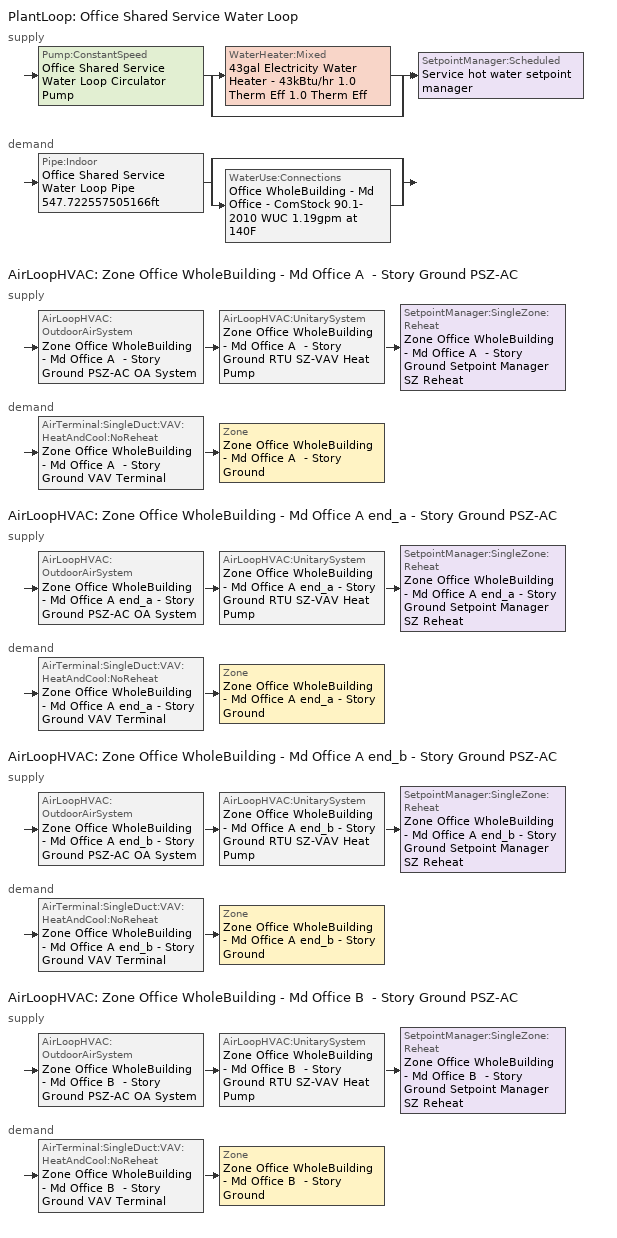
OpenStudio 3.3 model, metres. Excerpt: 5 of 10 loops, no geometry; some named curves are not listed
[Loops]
PlantLoop 'Office Shared Service Water Loop'
 supply: Pump:ConstantSpeed 'Office Shared Service Water Loop Circulator Pump' > split
  | WaterHeater:Mixed '43gal Electricity Water Heater - 43kBtu/hr 1.0 Therm Eff 1.0 Therm Eff'
  | bypass
  join > SetpointManager:Scheduled 'Service hot water setpoint manager'
 demand: Pipe:Indoor 'Office Shared Service Water Loop Pipe 547.722557505166ft' > split
  | bypass
  | WaterUse:Connections 'Office WholeBuilding - Md Office - ComStock 90.1-2010 WUC 1.19gpm at 140F'
AirLoopHVAC 'Zone Office WholeBuilding - Md Office A  - Story Ground PSZ-AC'
 supply: AirLoopHVAC:OutdoorAirSystem 'Zone Office WholeBuilding - Md Office A  - Story Ground PSZ-AC OA System' > AirLoopHVAC:UnitarySystem 'Zone Office WholeBuilding - Md Office A  - Story Ground RTU SZ-VAV Heat Pump' > SetpointManager:SingleZone:Reheat 'Zone Office WholeBuilding - Md Office A  - Story Ground Setpoint Manager SZ Reheat'
 demand: AirTerminal:SingleDuct:VAV:HeatAndCool:NoReheat 'Zone Office WholeBuilding - Md Office A  - Story Ground VAV Terminal' > Zone 'Zone Office WholeBuilding - Md Office A  - Story Ground'
AirLoopHVAC 'Zone Office WholeBuilding - Md Office A end_a - Story Ground PSZ-AC'
 supply: AirLoopHVAC:OutdoorAirSystem 'Zone Office WholeBuilding - Md Office A end_a - Story Ground PSZ-AC OA System' > AirLoopHVAC:UnitarySystem 'Zone Office WholeBuilding - Md Office A end_a - Story Ground RTU SZ-VAV Heat Pump' > SetpointManager:SingleZone:Reheat 'Zone Office WholeBuilding - Md Office A end_a - Story Ground Setpoint Manager SZ Reheat'
 demand: AirTerminal:SingleDuct:VAV:HeatAndCool:NoReheat 'Zone Office WholeBuilding - Md Office A end_a - Story Ground VAV Terminal' > Zone 'Zone Office WholeBuilding - Md Office A end_a - Story Ground'
AirLoopHVAC 'Zone Office WholeBuilding - Md Office A end_b - Story Ground PSZ-AC'
 supply: AirLoopHVAC:OutdoorAirSystem 'Zone Office WholeBuilding - Md Office A end_b - Story Ground PSZ-AC OA System' > AirLoopHVAC:UnitarySystem 'Zone Office WholeBuilding - Md Office A end_b - Story Ground RTU SZ-VAV Heat Pump' > SetpointManager:SingleZone:Reheat 'Zone Office WholeBuilding - Md Office A end_b - Story Ground Setpoint Manager SZ Reheat'
 demand: AirTerminal:SingleDuct:VAV:HeatAndCool:NoReheat 'Zone Office WholeBuilding - Md Office A end_b - Story Ground VAV Terminal' > Zone 'Zone Office WholeBuilding - Md Office A end_b - Story Ground'
AirLoopHVAC 'Zone Office WholeBuilding - Md Office B  - Story Ground PSZ-AC'
 supply: AirLoopHVAC:OutdoorAirSystem 'Zone Office WholeBuilding - Md Office B  - Story Ground PSZ-AC OA System' > AirLoopHVAC:UnitarySystem 'Zone Office WholeBuilding - Md Office B  - Story Ground RTU SZ-VAV Heat Pump' > SetpointManager:SingleZone:Reheat 'Zone Office WholeBuilding - Md Office B  - Story Ground Setpoint Manager SZ Reheat'
 demand: AirTerminal:SingleDuct:VAV:HeatAndCool:NoReheat 'Zone Office WholeBuilding - Md Office B  - Story Ground VAV Terminal' > Zone 'Zone Office WholeBuilding - Md Office B  - Story Ground'
[Construction]
Copper pipe 0.75in type L with 0.5in fiberglass batt: Fiberglass batt 0.5in, Copper pipe 0.75in type L
[Material] Roughness=Smooth; Thermal Absorptance=0.9; Solar Absorptance=0.7; Visible Absorptance=0.7
Name | Thickness {m} | Conductivity {W/m-K} | Density {kg/m3} | Specific Heat {J/kg-K}
Copper pipe 0.75in type L | 0.001143 | 386 | 8906.27 | 385.1856
Fiberglass batt 0.5in | 0.0127 | 0.0663448 | 11.2129 | 837.36
[Sizing:Zone] Zone Cooling Design Supply Air Temperature Input Method=SupplyAirTemperature; Zone Cooling Design Supply Air Temperature {C}=12.7778; Zone Cooling Design Supply Air Temperature Difference {deltaC}=11.11; Zone Heating Design Supply Air Temperature Input Method=SupplyAirTemperature; Zone Heating Design Supply Air Temperature {C}=40.5556; Zone Heating Design Supply Air Temperature Difference {deltaC}=11.11; Zone Cooling Design Supply Air Humidity Ratio {kg-H2O/kg-air}=0.0085; Zone Heating Design Supply Air Humidity Ratio {kg-H2O/kg-air}=0.008; Cooling Design Air Flow Method=DesignDay; Heating Design Air Flow Method=DesignDay; Account for Dedicated Outdoor Air System=No; Dedicated Outdoor Air System Control Strategy=NeutralSupplyAir; Dedicated Outdoor Air Low Setpoint Temperature for Design {C}=autosize; Dedicated Outdoor Air High Setpoint Temperature for Design {C}=autosize
Zone Office WholeBuilding - Md Office A end_a - Story Ground; Zone Office WholeBuilding - Md Office A  - Story Ground; Zone Office WholeBuilding - Md Office B  - Story Ground; Zone Office WholeBuilding - Md Office A end_b - Story Ground
[Zone equipment]
Zone Office WholeBuilding - Md Office A end_a - Story Ground: Zone Office WholeBuilding - Md Office A end_a - Story Ground VAV Terminal
Zone Office WholeBuilding - Md Office A  - Story Ground: Zone Office WholeBuilding - Md Office A  - Story Ground VAV Terminal
Zone Office WholeBuilding - Md Office B  - Story Ground: Zone Office WholeBuilding - Md Office B  - Story Ground VAV Terminal
Zone Office WholeBuilding - Md Office A end_b - Story Ground: Zone Office WholeBuilding - Md Office A end_b - Story Ground VAV Terminal
[WaterUse:Connections]
Office WholeBuilding - Md Office - ComStock 90.1-2010 WUC 1.19gpm at 140F: Water Use Equipment Name 1=Office WholeBuilding - Md Office - ComStock 90.1-2010 Service Water Use 1.19gpm at 140F
[WaterUse:Equipment:Definition]
Office WholeBuilding - Md Office - ComStock 90.1-2010 Service Water Use Def 1.19gpm: Peak Flow Rate {m3/s}=7.49981e-05; Target Temperature Schedule=Mixed Water At Faucet Temp - 140F; Sensible Fraction Schedule=Fraction Sensible - 0.2; Latent Fraction Schedule=Fraction Latent - 0.05
[WaterUse:Equipment]
Office WholeBuilding - Md Office - ComStock 90.1-2010 Service Water Use 1.19gpm at 140F: Water Use Equipment Definition=Office WholeBuilding - Md Office - ComStock 90.1-2010 Service Water Use Def 1.19gpm; Flow Rate Fraction Schedule=OfficeMedium BLDG_SWH_SCH
[PlantLoop]
Office Shared Service Water Loop: Glycol Concentration=0; Maximum Loop Temperature {C}=60; Minimum Loop Temperature {C}=10; Plant Loop Volume {m3}=Autocalculate; Load Distribution Scheme=Optimal
[Sizing:Plant]
Office Shared Service Water Loop: Loop Type=Heating; Design Loop Exit Temperature {C}=60; Loop Design Temperature Difference {deltaC}=5; Sizing Option=NonCoincident; Zone Timesteps in Averaging Window=1; Coincident Sizing Factor Mode=None
[SetpointManager:Scheduled]
Service hot water setpoint manager: Control Variable=Temperature; Schedule=Service Water Loop Temp - 140F; Setpoint Node or NodeList=Office Shared Service Water Loop Supply Outlet Node
[Pump:ConstantSpeed]
Office Shared Service Water Loop Circulator Pump: Rated Flow Rate {m3/s}=autosize; Rated Pump Head {Pa}=29890.7; Rated Power Consumption {W}=autosize; Motor Efficiency=0.825; Fraction of Motor Inefficiencies to Fluid Stream=0; Pump Control Type=Intermittent; Design Power Sizing Method=PowerPerFlowPerPressure; Design Electric Power per Unit Flow Rate {W/(m3/s)}=348701.1; Design Shaft Power per Unit Flow Rate per Unit Head {W-s/m3-Pa}=1.28205
[WaterHeater:Mixed]
43gal Electricity Water Heater - 43kBtu/hr 1.0 Therm Eff 1.0 Therm Eff: Tank Volume {m3}=0.161591; Setpoint Temperature Schedule=Service Water Loop Temp - 140F; Deadband Temperature Difference {deltaC}=2; Maximum Temperature Limit {C}=60; Heater Control Type=Cycle; Heater Maximum Capacity {W}=12510.6; Heater Fuel Type=Electricity; Heater Thermal Efficiency=1; Off Cycle Parasitic Fuel Consumption Rate {W}=0; Off Cycle Parasitic Fuel Type=Electricity; Off Cycle Parasitic Heat Fraction to Tank=0; On Cycle Parasitic Fuel Consumption Rate {W}=0; On Cycle Parasitic Fuel Type=Electricity; On Cycle Parasitic Heat Fraction to Tank=0; Ambient Temperature Indicator=Schedule; Ambient Temperature Schedule=Water Heater Ambient Temp Schedule - 70.0f; Off Cycle Loss Coefficient to Ambient Temperature {W/K}=1.87405; On Cycle Loss Coefficient to Ambient Temperature {W/K}=1.87405; Use Side Effectiveness=1; Source Side Effectiveness=1; Use Side Design Flow Rate {m3/s}=autosize; Source Side Design Flow Rate {m3/s}=autosize; Indirect Water Heating Recovery Time {hr}=1.5; Source Side Flow Control Mode=IndirectHeatPrimarySetpoint
[WaterHeater:Sizing]
43gal Electricity Water Heater - 43kBtu/hr 1.0 Therm Eff 1.0 Therm Eff: Design Mode=PeakDraw; Time Storage Can Meet Peak Draw {hr}=0.538503; Time for Tank Recovery {hr}=0; Nominal Tank Volume for Autosizing Plant Connections {m3}=1
[Pipe:Indoor]
Office Shared Service Water Loop Pipe 547.722557505166ft: Construction=Copper pipe 0.75in type L with 0.5in fiberglass batt; Environment Type=Schedule; Ambient Temperature Schedule=Office Shared Service Water Loop Piping Air Temp - 70F; Ambient Air Velocity Schedule=Office Shared Service Water Loop Piping Air Velocity - 0.67mph; Pipe Inside Diameter {m}=0.019939; Pipe Length {m}=166.946
[AirLoopHVAC] Design Supply Air Flow Rate {m3/s}=AutoSize; Design Return Air Flow Fraction of Supply Air Flow=1
Name | Availability Schedule
Zone Office WholeBuilding - Md Office A  - Story Ground PSZ-AC | Zone Office WholeBuilding - Md Office A  - Story Ground PSZ-AC Occ Sch
Zone Office WholeBuilding - Md Office A end_a - Story Ground PSZ-AC | Zone Office WholeBuilding - Md Office A end_a - Story Ground PSZ-AC Occ Sch
Zone Office WholeBuilding - Md Office A end_b - Story Ground PSZ-AC | Zone Office WholeBuilding - Md Office A end_b - Story Ground PSZ-AC Occ Sch
Zone Office WholeBuilding - Md Office B  - Story Ground PSZ-AC | Zone Office WholeBuilding - Md Office B  - Story Ground PSZ-AC Occ Sch
[Sizing:System] Type of Load to Size On=Sensible; Design Outdoor Air Flow Rate {m3/s}=Autosize; Central Heating Maximum System Air Flow Ratio=1; Preheat Design Temperature {C}=7.22222; Preheat Design Humidity Ratio {kg-H2O/kg-Air}=0.008; Precool Design Temperature {C}=12.7778; Precool Design Humidity Ratio {kg-H2O/kg-Air}=0.008; Central Cooling Design Supply Air Temperature {C}=12.7778; Central Heating Design Supply Air Temperature {C}=40.5556; Sizing Option=Coincident; 100% Outdoor Air in Cooling=No; 100% Outdoor Air in Heating=No; Central Cooling Design Supply Air Humidity Ratio {kg-H2O/kg-Air}=0.0085; Central Heating Design Supply Air Humidity Ratio {kg-H2O/kg-Air}=0.008; Cooling Design Air Flow Method=DesignDay; Cooling Design Air Flow Rate {m3/s}=0; Heating Design Air Flow Method=DesignDay; Heating Design Air Flow Rate {m3/s}=0; System Outdoor Air Method=ZoneSum; Zone Maximum Outdoor Air Fraction=1; Cooling Supply Air Flow Rate Per Floor Area {m3/s-m2}=0.00996765; Cooling Fraction of Autosized Cooling Supply Air Flow Rate=1; Cooling Supply Air Flow Rate Per Unit Cooling Capacity {m3/s-W}=3.94755e-05; Heating Supply Air Flow Rate Per Floor Area {m3/s-m2}=0.00996765; Heating Fraction of Autosized Heating Supply Air Flow Rate=1; Heating Fraction of Autosized Cooling Supply Air Flow Rate=1; Heating Supply Air Flow Rate Per Unit Heating Capacity {m3/s-W}=3.15882e-05; Cooling Design Capacity Method=CoolingDesignCapacity; Cooling Design Capacity {W}=autosize; Cooling Design Capacity Per Floor Area {W/m2}=234.7; Fraction of Autosized Cooling Design Capacity=1; Heating Design Capacity Method=HeatingDesignCapacity; Heating Design Capacity {W}=autosize; Heating Design Capacity Per Floor Area {W/m2}=157; Fraction of Autosized Heating Design Capacity=1; Central Cooling Capacity Control Method=VAV
Zone Office WholeBuilding - Md Office A  - Story Ground PSZ-AC; Zone Office WholeBuilding - Md Office A end_a - Story Ground PSZ-AC; Zone Office WholeBuilding - Md Office A end_b - Story Ground PSZ-AC; Zone Office WholeBuilding - Md Office B  - Story Ground PSZ-AC
[SetpointManager:SingleZone:Reheat] Minimum Supply Air Temperature {C}=12.7778; Maximum Supply Air Temperature {C}=40.5556
Name | Control Zone | Setpoint Node or NodeList
Zone Office WholeBuilding - Md Office A  - Story Ground Setpoint Manager SZ Reheat | Zone Office WholeBuilding - Md Office A  - Story Ground | Zone Office WholeBuilding - Md Office A  - Story Ground PSZ-AC Supply Outlet Node
Zone Office WholeBuilding - Md Office A end_a - Story Ground Setpoint Manager SZ Reheat | Zone Office WholeBuilding - Md Office A end_a - Story Ground | Zone Office WholeBuilding - Md Office A end_a - Story Ground PSZ-AC Supply Outlet Node
Zone Office WholeBuilding - Md Office A end_b - Story Ground Setpoint Manager SZ Reheat | Zone Office WholeBuilding - Md Office A end_b - Story Ground | Zone Office WholeBuilding - Md Office A end_b - Story Ground PSZ-AC Supply Outlet Node
Zone Office WholeBuilding - Md Office B  - Story Ground Setpoint Manager SZ Reheat | Zone Office WholeBuilding - Md Office B  - Story Ground | Zone Office WholeBuilding - Md Office B  - Story Ground PSZ-AC Supply Outlet Node
[Controller:OutdoorAir] Minimum Outdoor Air Flow Rate {m3/s}=autosize; Maximum Outdoor Air Flow Rate {m3/s}=Autosize; Economizer Control Type=DifferentialEnthalpy; Economizer Control Action Type=ModulateFlow; Economizer Maximum Limit Dry-Bulb Temperature {C}=23.8889; Lockout Type=LockoutWithHeating; Minimum Limit Type=FixedMinimum; High Humidity Control=No; Heat Recovery Bypass Control Type=BypassWhenWithinEconomizerLimits
Name | Minimum Outdoor Air Schedule | Controller Mechanical Ventilation | Economizer Maximum Limit Enthalpy {J/kg}
Zone Office WholeBuilding - Md Office A  - Story Ground PSZ-AC OA System Controller | Zone Office WholeBuilding - Md Office A  - Story Ground PSZ-AC Occ Sch | Controller Mechanical Ventilation 1
Zone Office WholeBuilding - Md Office A end_a - Story Ground PSZ-AC OA System Controller | Always On Discrete | Controller Mechanical Ventilation 2 | 64000
Zone Office WholeBuilding - Md Office A end_b - Story Ground PSZ-AC OA System Controller | Always On Discrete | Controller Mechanical Ventilation 3 | 64000
Zone Office WholeBuilding - Md Office B  - Story Ground PSZ-AC OA System Controller | Zone Office WholeBuilding - Md Office B  - Story Ground PSZ-AC Occ Sch | Controller Mechanical Ventilation 4
[Controller:MechanicalVentilation] Availability Schedule=Always On Discrete; System Outdoor Air Method=ZoneSum
Controller Mechanical Ventilation 1; Controller Mechanical Ventilation 2; Controller Mechanical Ventilation 3; Controller Mechanical Ventilation 4
[AirLoopHVAC:OutdoorAirSystem]
Name | Controller
Zone Office WholeBuilding - Md Office A  - Story Ground PSZ-AC OA System | Zone Office WholeBuilding - Md Office A  - Story Ground PSZ-AC OA System Controller
Zone Office WholeBuilding - Md Office A end_a - Story Ground PSZ-AC OA System | Zone Office WholeBuilding - Md Office A end_a - Story Ground PSZ-AC OA System Controller
Zone Office WholeBuilding - Md Office A end_b - Story Ground PSZ-AC OA System | Zone Office WholeBuilding - Md Office A end_b - Story Ground PSZ-AC OA System Controller
Zone Office WholeBuilding - Md Office B  - Story Ground PSZ-AC OA System | Zone Office WholeBuilding - Md Office B  - Story Ground PSZ-AC OA System Controller
[AvailabilityManager:NightCycle] Applicability Schedule=Always On Discrete; Control Type=CycleOnAny; Thermostat Tolerance {deltaC}=1; Cycling Run Time {s}=1800
Availability Manager Night Cycle 1; Availability Manager Night Cycle 2; Availability Manager Night Cycle 3; Availability Manager Night Cycle 4; Availability Manager Night Cycle 5; Availability Manager Night Cycle 6; Availability Manager Night Cycle 7; Availability Manager Night Cycle 8; Availability Manager Night Cycle 9
[EnergyManagementSystem:Sensor] Output Variable or Output Meter Index Key=Environment; Output Variable or Output Meter=Site Outdoor Air Drybulb Temperature
OAT; OAT_1
[EnergyManagementSystem:Actuator] Actuated Component Type=Schedule:Year; Actuated Component Control Type=Schedule Value
Name | Actuated Component
ZoneOfficeWholeBuildingMdOfficeBStoryGroundPSZACHtgSch0; ZoneOfficeWholeBuildingMdOfficeBStoryGroundPSZACHtgSch0_1 | Office HtgSetp_Enduse
ZoneOfficeWholeBuildingMdOfficeBStoryGroundPSZACClgSch0; ZoneOfficeWholeBuildingMdOfficeBStoryGroundPSZACClgSch0_1 | Office ClgSetp_Enduse
[EnergyManagementSystem:Program]
ZoneOfficeWholeBuildingMdOfficeBStoryGroundPSZACOptimumStartProg0: IF DaylightSavings==0 && DayOfWeek>1 && Hour==5 && OAT<23.9 && OAT>1.7; SET ZoneOfficeWholeBuildingMdOfficeBStoryGroundPSZACClgSch0 = 29.4; SET ZoneOfficeWholeBuildingMdOfficeBStoryGroundPSZACHtgSch0 = 15.6; ELSEIF DaylightSavings==0 && DayOfWeek==1 && Hour==7 && OAT<23.9 && OAT>1.7; SET ZoneOfficeWholeBuildingMdOfficeBStoryGroundPSZACClgSch0 = 29.4; SET ZoneOfficeWholeBuildingMdOfficeBStoryGroundPSZACHtgSch0 = 15.6; ELSEIF DaylightSavings==1 && DayOfWeek>1 && Hour==4 && OAT<23.9 && OAT>1.7; SET ZoneOfficeWholeBuildingMdOfficeBStoryGroundPSZACClgSch0 = 29.4; SET ZoneOfficeWholeBuildingMdOfficeBStoryGroundPSZACHtgSch0 = 15.6; ELSEIF DaylightSavings==1 && DayOfWeek==1 && Hour==6 && OAT<23.9 && OAT>1.7; SET ZoneOfficeWholeBuildingMdOfficeBStoryGroundPSZACClgSch0 = 29.4; SET ZoneOfficeWholeBuildingMdOfficeBStoryGroundPSZACHtgSch0 = 15.6; ELSE; SET ZoneOfficeWholeBuildingMdOfficeBStoryGroundPSZACClgSch0 = NULL; SET ZoneOfficeWholeBuildingMdOfficeBStoryGroundPSZACHtgSch0 = NULL; ENDIF
ZoneOfficeWholeBuildingMdOfficeBStoryGroundPSZACOptimumStartProg0_1: IF DaylightSavings==0 && DayOfWeek>1 && Hour==5 && OAT_1<23.9 && OAT_1>1.7; SET ZoneOfficeWholeBuildingMdOfficeBStoryGroundPSZACClgSch0_1 = 29.4; SET ZoneOfficeWholeBuildingMdOfficeBStoryGroundPSZACHtgSch0_1 = 15.6; ELSEIF DaylightSavings==0 && DayOfWeek==1 && Hour==7 && OAT_1<23.9 && OAT_1>1.7; SET ZoneOfficeWholeBuildingMdOfficeBStoryGroundPSZACClgSch0_1 = 29.4; SET ZoneOfficeWholeBuildingMdOfficeBStoryGroundPSZACHtgSch0_1 = 15.6; ELSEIF DaylightSavings==1 && DayOfWeek>1 && Hour==4 && OAT_1<23.9 && OAT_1>1.7; SET ZoneOfficeWholeBuildingMdOfficeBStoryGroundPSZACClgSch0_1 = 29.4; SET ZoneOfficeWholeBuildingMdOfficeBStoryGroundPSZACHtgSch0_1 = 15.6; ELSEIF DaylightSavings==1 && DayOfWeek==1 && Hour==6 && OAT_1<23.9 && OAT_1>1.7; SET ZoneOfficeWholeBuildingMdOfficeBStoryGroundPSZACClgSch0_1 = 29.4; SET ZoneOfficeWholeBuildingMdOfficeBStoryGroundPSZACHtgSch0_1 = 15.6; ELSE; SET ZoneOfficeWholeBuildingMdOfficeBStoryGroundPSZACClgSch0_1 = NULL; SET ZoneOfficeWholeBuildingMdOfficeBStoryGroundPSZACHtgSch0_1 = NULL; ENDIF
[EnergyManagementSystem:ProgramCallingManager]
ZoneOfficeWholeBuildingMdOfficeBStoryGroundPSZACOptimumStartCallingManager0: BeginTimestepBeforePredictor; ZoneOfficeWholeBuildingMdOfficeBStoryGroundPSZACOptimumStartProg0
ZoneOfficeWholeBuildingMdOfficeBStoryGroundPSZACOptimumStartCallingManager0 1: BeginTimestepBeforePredictor; ZoneOfficeWholeBuildingMdOfficeBStoryGroundPSZACOptimumStartProg0_1
[AirTerminal:SingleDuct:VAV:HeatAndCool:NoReheat] Maximum Air Flow Rate {m3/s}=autosize
Name | Zone Minimum Air Flow Fraction
Zone Office WholeBuilding - Md Office A  - Story Ground VAV Terminal; Zone Office WholeBuilding - Md Office A end_a - Story Ground VAV Terminal; Zone Office WholeBuilding - Md Office A end_b - Story Ground VAV Terminal | 0.25
Zone Office WholeBuilding - Md Office B  - Story Ground VAV Terminal | 0.44
[Coil:Cooling:DX:VariableSpeed] Nominal Speed Level=4; Rated Air Flow Rate At Selected Nominal Speed Level {m3/s}=autosize; Nominal Time for Condensate to Begin Leaving the Coil {s}=0; Initial Moisture Evaporation Rate Divided by Steady-State AC Latent Capacity=0; Condenser Type=AirCooled; Evaporative Condenser Pump Rated Power Consumption {W}=0; Crankcase Heater Capacity {W}=0; Maximum Outdoor Dry-Bulb Temperature for Crankcase Heater Operation {C}=10; Minimum Outdoor Dry-Bulb Temperature for Compressor Operation {C}=-25; Basin Heater Capacity {W/K}=0; Basin Heater Setpoint Temperature {C}=2
Name | Gross Rated Total Cooling Capacity At Selected Nominal Speed Level {W} | Energy Part Load Fraction Curve
Coil Cooling DX Variable Speed 1 | 62664.7 | OS:AirLoopHVAC,&#10  {2eb47615-c268-49e4-8b9b-4d82f3a6ff9d}, !- Handle&#10  Zone Office WholeBuilding - Md Office A  - Story Ground PSZ-AC, !- Name&#10  ,                                       !- Controller List Name&#10  {7ee4fa40-5e33-487e-9266-6b4384fb08e3}, !- Availability Schedule&#10  {18384fd5-dd8c-4abd-96b3-0480e3502bd6}, !- Availability Manager List Name&#10  AutoSize,                               !- Design Supply Air Flow Rate {m3/s}&#10  1,                                      !- Design Return Air Flow Fraction of Supply Air Flow&#10  ,                                       !- Branch List Name&#10  ,                                       !- Connector List Name&#10  {8bcff498-b48f-426f-8445-313a9b8094f3}, !- Supply Side Inlet Node Name&#10  {de7e8394-48e9-431d-81f1-155f930af4af}, !- Demand Side Outlet Node Name&#10  {6782d4b6-5168-4231-a0eb-cd75ee35d210}, !- Demand Side Inlet Node A&#10  {cfeb4573-4f1d-4bf4-a900-775ec50a3083}, !- Supply Side Outlet Node A&#10  ,                                       !- Demand Side Inlet Node B&#10  ,                                       !- Supply Side Outlet Node B&#10  ,                                       !- Return Air Bypass Flow Temperature Setpoint Schedule Name&#10  {d6587318-a442-4209-9ca2-ee9c32c7e5c5}, !- Demand Mixer Name&#10  {cd48c27e-996f-4d6a-a5ce-81215d0b5d65}, !- Demand Splitter A Name&#10  ,                                       !- Demand Splitter B Name&#10  ;                                       !- Supply Splitter Name&#10&#10 - clg_plr
Coil Cooling DX Variable Speed 2 | 3397.12 | OS:AirLoopHVAC,&#10  {e230821f-ab91-40b0-bae6-5f3f023d7b84}, !- Handle&#10  Zone Office WholeBuilding - Md Office A end_a - Story Ground PSZ-AC, !- Name&#10  ,                                       !- Controller List Name&#10  {cf9c7b5d-797f-463c-b8fe-e802ec4dd64b}, !- Availability Schedule&#10  {4ef2be17-dbff-4154-a009-e022bc0e1816}, !- Availability Manager List Name&#10  AutoSize,                               !- Design Supply Air Flow Rate {m3/s}&#10  1,                                      !- Design Return Air Flow Fraction of Supply Air Flow&#10  ,                                       !- Branch List Name&#10  ,                                       !- Connector List Name&#10  {cdb22a22-1c08-4889-a9fb-97d4dd6c269a}, !- Supply Side Inlet Node Name&#10  {44c4c9a1-00b4-40fe-8801-125b801d57e4}, !- Demand Side Outlet Node Name&#10  {39f8038b-15c8-4116-9c08-3fdb48cec80d}, !- Demand Side Inlet Node A&#10  {1202f6ae-f684-4fed-bb55-84ede569c2c1}, !- Supply Side Outlet Node A&#10  ,                                       !- Demand Side Inlet Node B&#10  ,                                       !- Supply Side Outlet Node B&#10  ,                                       !- Return Air Bypass Flow Temperature Setpoint Schedule Name&#10  {015e078e-1bb0-47b3-94d4-a0678bd55acc}, !- Demand Mixer Name&#10  {e638c8ad-640e-4358-8296-b2527dad1e3d}, !- Demand Splitter A Name&#10  ,                                       !- Demand Splitter B Name&#10  ;                                       !- Supply Splitter Name&#10&#10 - clg_plr
Coil Cooling DX Variable Speed 3 | 2890.3 | OS:AirLoopHVAC,&#10  {0fd7e741-0054-49c0-991a-01a952542a17}, !- Handle&#10  Zone Office WholeBuilding - Md Office A end_b - Story Ground PSZ-AC, !- Name&#10  ,                                       !- Controller List Name&#10  {821790ab-2238-4ef0-8f1f-51a940680e57}, !- Availability Schedule&#10  {8356c21a-d6ac-4889-8085-116e201ef115}, !- Availability Manager List Name&#10  AutoSize,                               !- Design Supply Air Flow Rate {m3/s}&#10  1,                                      !- Design Return Air Flow Fraction of Supply Air Flow&#10  ,                                       !- Branch List Name&#10  ,                                       !- Connector List Name&#10  {238bb41c-1e79-483b-b692-efad3a43befd}, !- Supply Side Inlet Node Name&#10  {9e51f290-1733-41ee-950f-d74cfa669931}, !- Demand Side Outlet Node Name&#10  {7fd4386f-ed33-4cc4-820f-1d404258d5ce}, !- Demand Side Inlet Node A&#10  {a8d6d044-514f-457a-b6e1-d9a271dee627}, !- Supply Side Outlet Node A&#10  ,                                       !- Demand Side Inlet Node B&#10  ,                                       !- Supply Side Outlet Node B&#10  ,                                       !- Return Air Bypass Flow Temperature Setpoint Schedule Name&#10  {c9809bd8-77f8-43bb-becf-082648170e38}, !- Demand Mixer Name&#10  {559ac9ef-0d75-4411-a7a4-cff31b90b416}, !- Demand Splitter A Name&#10  ,                                       !- Demand Splitter B Name&#10  ;                                       !- Supply Splitter Name&#10&#10 - clg_plr
Coil Cooling DX Variable Speed 4 | 172932 | OS:AirLoopHVAC,&#10  {107b273c-1dc5-414f-a1c5-9c4f321f38d8}, !- Handle&#10  Zone Office WholeBuilding - Md Office B  - Story Ground PSZ-AC, !- Name&#10  ,                                       !- Controller List Name&#10  {a447e5e6-e29f-4562-934b-81352fa2d15d}, !- Availability Schedule&#10  {9aaea43f-61cb-4ac6-875a-dfeeec7e297b}, !- Availability Manager List Name&#10  AutoSize,                               !- Design Supply Air Flow Rate {m3/s}&#10  1,                                      !- Design Return Air Flow Fraction of Supply Air Flow&#10  ,                                       !- Branch List Name&#10  ,                                       !- Connector List Name&#10  {daaa0c98-43d1-4678-9928-10780d0d3c32}, !- Supply Side Inlet Node Name&#10  {9d9b30b8-856e-4f09-a6d0-19cb664259a8}, !- Demand Side Outlet Node Name&#10  {0f19908d-a74e-433f-ab8e-8952f953b705}, !- Demand Side Inlet Node A&#10  {0427c89d-c99b-441e-b7bb-ad4603f674d9}, !- Supply Side Outlet Node A&#10  ,                                       !- Demand Side Inlet Node B&#10  ,                                       !- Supply Side Outlet Node B&#10  ,                                       !- Return Air Bypass Flow Temperature Setpoint Schedule Name&#10  {493be010-c49f-4894-b889-4965431b8ff1}, !- Demand Mixer Name&#10  {5142a0d4-520d-4050-aa75-4b7846b89152}, !- Demand Splitter A Name&#10  ,                                       !- Demand Splitter B Name&#10  ;                                       !- Supply Splitter Name&#10&#10 - clg_plr
[Coil:Cooling:DX:VariableSpeed:SpeedData]
Coil Cooling DX Variable Speed Speed Data 1: Reference Unit Gross Rated Total Cooling Capacity {W}=9013.255; Reference Unit Gross Rated Sensible Heat Ratio=0.70984; Reference Unit Gross Rated Cooling COP {W/W}=7.997641; Reference Unit Rated Air Flow Rate {m3/s}=0.412954; Total Cooling Capacity Function of Temperature Curve=Zone Office WholeBuilding - Md Office A  - Story Ground PSZ-AC CoolingCoil_CapFT; Total Cooling Capacity Function of Air Flow Fraction Curve=Zone Office WholeBuilding - Md Office A  - Story Ground PSZ-AC CoolingCoil_CapFF; Energy Input Ratio Function of Temperature Curve=Zone Office WholeBuilding - Md Office A  - Story Ground PSZ-AC CoolingCoil_EIRFT_2; Energy Input Ratio Function of Air Flow Fraction Curve=Zone Office WholeBuilding - Md Office A  - Story Ground PSZ-AC CoolingCoil_CapEIRFF
[Coil:Heating:DX:SingleSpeed] Availability Schedule=Always On Discrete; Rated COP {W/W}=3.42; Rated Air Flow Rate {m3/s}=Autosize; Rated Supply Fan Power Per Volume Flow Rate {W/(m3/s)}=773.3; Minimum Outdoor Dry-Bulb Temperature for Compressor Operation {C}=-17.7778; Defrost Strategy=ReverseCycle; Defrost Control=OnDemand; Defrost Time Period Fraction=0.166667; Resistive Defrost Heater Capacity {W}=2000
Name | Rated Total Heating Capacity {W} | Total Heating Capacity Function of Temperature Curve | Total Heating Capacity Function of Flow Fraction Curve | Energy Input Ratio Function of Temperature Curve | Energy Input Ratio Function of Flow Fraction Curve | Part Load Fraction Correlation Curve | Defrost Energy Input Ratio Function of Temperature Curve
Zone Office WholeBuilding - Md Office A  - Story Ground PSZ-AC Heat Pump Coil | 56398.3 | Zone Office WholeBuilding - Md Office A  - Story Ground PSZ-AC Heat Pump Coil DXHEAT-NECB2011-REF-CAPFT | Zone Office WholeBuilding - Md Office A  - Story Ground PSZ-AC Heat Pump Coil DXHEAT-NECB2011-REF-CAPFFLOW | Zone Office WholeBuilding - Md Office A  - Story Ground PSZ-AC Heat Pump Coil DXHEAT-NECB2011-REF-EIRFT | Zone Office WholeBuilding - Md Office A  - Story Ground PSZ-AC Heat Pump Coil DXHEAT-NECB2011-REF-EIRFFLOW | Zone Office WholeBuilding - Md Office A  - Story Ground PSZ-AC Heat Pump Coil DXHEAT-NECB2011-REF-PLFFPLR | Zone Office WholeBuilding - Md Office A  - Story Ground PSZ-AC Heat Pump Coil Defrost EIR Func of Temp Curve
Zone Office WholeBuilding - Md Office A end_a - Story Ground PSZ-AC Heat Pump Coil | 3057.41 | Zone Office WholeBuilding - Md Office A end_a - Story Ground PSZ-AC Heat Pump Coil DXHEAT-NECB2011-REF-CAPFT | Zone Office WholeBuilding - Md Office A end_a - Story Ground PSZ-AC Heat Pump Coil DXHEAT-NECB2011-REF-CAPFFLOW | Zone Office WholeBuilding - Md Office A end_a - Story Ground PSZ-AC Heat Pump Coil DXHEAT-NECB2011-REF-EIRFT | Zone Office WholeBuilding - Md Office A end_a - Story Ground PSZ-AC Heat Pump Coil DXHEAT-NECB2011-REF-EIRFFLOW | Zone Office WholeBuilding - Md Office A end_a - Story Ground PSZ-AC Heat Pump Coil DXHEAT-NECB2011-REF-PLFFPLR | Zone Office WholeBuilding - Md Office A end_a - Story Ground PSZ-AC Heat Pump Coil Defrost EIR Func of Temp Curve
Zone Office WholeBuilding - Md Office A end_b - Story Ground PSZ-AC Heat Pump Coil | 2601.27 | Zone Office WholeBuilding - Md Office A end_b - Story Ground PSZ-AC Heat Pump Coil DXHEAT-NECB2011-REF-CAPFT | Zone Office WholeBuilding - Md Office A end_b - Story Ground PSZ-AC Heat Pump Coil DXHEAT-NECB2011-REF-CAPFFLOW | Zone Office WholeBuilding - Md Office A end_b - Story Ground PSZ-AC Heat Pump Coil DXHEAT-NECB2011-REF-EIRFT | Zone Office WholeBuilding - Md Office A end_b - Story Ground PSZ-AC Heat Pump Coil DXHEAT-NECB2011-REF-EIRFFLOW | Zone Office WholeBuilding - Md Office A end_b - Story Ground PSZ-AC Heat Pump Coil DXHEAT-NECB2011-REF-PLFFPLR | Zone Office WholeBuilding - Md Office A end_b - Story Ground PSZ-AC Heat Pump Coil Defrost EIR Func of Temp Curve
Zone Office WholeBuilding - Md Office B  - Story Ground PSZ-AC Heat Pump Coil | 155639 | Zone Office WholeBuilding - Md Office B  - Story Ground PSZ-AC Heat Pump Coil DXHEAT-NECB2011-REF-CAPFT | Zone Office WholeBuilding - Md Office B  - Story Ground PSZ-AC Heat Pump Coil DXHEAT-NECB2011-REF-CAPFFLOW | Zone Office WholeBuilding - Md Office B  - Story Ground PSZ-AC Heat Pump Coil DXHEAT-NECB2011-REF-EIRFT | Zone Office WholeBuilding - Md Office B  - Story Ground PSZ-AC Heat Pump Coil DXHEAT-NECB2011-REF-EIRFFLOW | Zone Office WholeBuilding - Md Office B  - Story Ground PSZ-AC Heat Pump Coil DXHEAT-NECB2011-REF-PLFFPLR | Zone Office WholeBuilding - Md Office B  - Story Ground PSZ-AC Heat Pump Coil Defrost EIR Func of Temp Curve
[Coil:Heating:Electric] Availability Schedule=Always On Discrete; Efficiency=1
Zone Office WholeBuilding - Md Office A  - Story Ground PSZ-AC electric resistance backup coil; Zone Office WholeBuilding - Md Office A end_a - Story Ground PSZ-AC electric resistance backup coil; Zone Office WholeBuilding - Md Office A end_b - Story Ground PSZ-AC electric resistance backup coil; Zone Office WholeBuilding - Md Office B  - Story Ground PSZ-AC electric resistance backup coil
[Fan:VariableVolume] Availability Schedule=Always On Discrete; Fan Total Efficiency=0.68552; Maximum Flow Rate {m3/s}=Autosize; Fan Power Minimum Flow Rate Input Method=Fraction; Fan Power Minimum Air Flow Rate {m3/s}=0; Motor Efficiency=0.902; Motor In Airstream Fraction=1; Fan Power Coefficient 1=0.242469; Fan Power Coefficient 2=-1.46455; Fan Power Coefficient 3=4.496391; Fan Power Coefficient 4=-3.6426; Fan Power Coefficient 5=1.301203
Name | Pressure Rise {Pa} | Fan Power Minimum Flow Fraction
Zone Office WholeBuilding - Md Office A  - Story Ground PSZ-AC VFD Fan | 1018.77 | 0.25
Zone Office WholeBuilding - Md Office A end_a - Story Ground PSZ-AC VFD Fan; Zone Office WholeBuilding - Md Office A end_b - Story Ground PSZ-AC VFD Fan | 622.722 | 0.25
Zone Office WholeBuilding - Md Office B  - Story Ground PSZ-AC VFD Fan | 1018.77 | 0.44
[AirLoopHVAC:UnitarySystem] Control Type=SingleZoneVAV; Dehumidification Control Type=None; Availability Schedule=Always On Discrete; Fan Placement=DrawThrough; DX Heating Coil Sizing Ratio=1.25; Use DOAS DX Cooling Coil=No; DOAS DX Cooling Coil Leaving Minimum Air Temperature {C}=2; Latent Load Control=SensibleOnlyLoadControl; Supply Air Flow Rate During Cooling Operation {m3/s}=Autosize; Supply Air Flow Rate During Heating Operation {m3/s}=Autosize; Supply Air Flow Rate When No Cooling or Heating is Required {m3/s}=Autosize; Maximum Supply Air Temperature {C}=40.5556; Maximum Outdoor Dry-Bulb Temperature for Supplemental Heater Operation {C}=21; Maximum Cycling Rate {cycles/hr}=2.5; Heat Pump Time Constant {s}=60; Fraction of On-Cycle Power Use=0.01; Heat Pump Fan Delay Time {s}=60; Ancilliary On-Cycle Electric Power {W}=0; Ancilliary Off-Cycle Electric Power {W}=0
Name | Controlling Zone or Thermostat Location | Supply Fan | Supply Air Fan Operating Mode Schedule | Heating Coil | Cooling Coil | Supplemental Heating Coil
Zone Office WholeBuilding - Md Office A  - Story Ground RTU SZ-VAV Heat Pump | Zone Office WholeBuilding - Md Office A  - Story Ground | Zone Office WholeBuilding - Md Office A  - Story Ground PSZ-AC VFD Fan | Zone Office WholeBuilding - Md Office A  - Story Ground PSZ-AC Occ Sch | Zone Office WholeBuilding - Md Office A  - Story Ground PSZ-AC Heat Pump Coil | Coil Cooling DX Variable Speed 1 | Zone Office WholeBuilding - Md Office A  - Story Ground PSZ-AC electric resistance backup coil
Zone Office WholeBuilding - Md Office A end_a - Story Ground RTU SZ-VAV Heat Pump | Zone Office WholeBuilding - Md Office A end_a - Story Ground | Zone Office WholeBuilding - Md Office A end_a - Story Ground PSZ-AC VFD Fan | Zone Office WholeBuilding - Md Office A end_a - Story Ground PSZ-AC Occ Sch | Zone Office WholeBuilding - Md Office A end_a - Story Ground PSZ-AC Heat Pump Coil | Coil Cooling DX Variable Speed 2 | Zone Office WholeBuilding - Md Office A end_a - Story Ground PSZ-AC electric resistance backup coil
Zone Office WholeBuilding - Md Office A end_b - Story Ground RTU SZ-VAV Heat Pump | Zone Office WholeBuilding - Md Office A end_b - Story Ground | Zone Office WholeBuilding - Md Office A end_b - Story Ground PSZ-AC VFD Fan | Zone Office WholeBuilding - Md Office A end_b - Story Ground PSZ-AC Occ Sch | Zone Office WholeBuilding - Md Office A end_b - Story Ground PSZ-AC Heat Pump Coil | Coil Cooling DX Variable Speed 3 | Zone Office WholeBuilding - Md Office A end_b - Story Ground PSZ-AC electric resistance backup coil
Zone Office WholeBuilding - Md Office B  - Story Ground RTU SZ-VAV Heat Pump | Zone Office WholeBuilding - Md Office B  - Story Ground | Zone Office WholeBuilding - Md Office B  - Story Ground PSZ-AC VFD Fan | Zone Office WholeBuilding - Md Office B  - Story Ground PSZ-AC Occ Sch | Zone Office WholeBuilding - Md Office B  - Story Ground PSZ-AC Heat Pump Coil | Coil Cooling DX Variable Speed 4 | Zone Office WholeBuilding - Md Office B  - Story Ground PSZ-AC electric resistance backup coil
[Schedule:Ruleset]
Name | Default Day Schedule | Summer Design Day Schedule | Winter Design Day Schedule
OfficeMedium BLDG_SWH_SCH | OfficeMedium BLDG_SWH_SCH Default | OfficeMedium BLDG_SWH_SCH Summer Design Day | OfficeMedium BLDG_SWH_SCH Winter Design Day
Fraction Sensible - 0.2 | Fraction Sensible - 0.2 Default
Fraction Latent - 0.05 | Fraction Latent - 0.05 Default
Mixed Water At Faucet Temp - 140F | Mixed Water At Faucet Temp - 140F Default
Service Water Loop Temp - 140F | Service Water Loop Temp - 140F Default
Water Heater Ambient Temp Schedule - 70.0f | Water Heater Ambient Temp Schedule - 70.0f Default
Office Shared Service Water Loop Piping Air Temp - 70F | Office Shared Service Water Loop Piping Air Temp - 70F Default
Office Shared Service Water Loop Piping Air Velocity - 0.67mph | Office Shared Service Water Loop Piping Air Velocity - 0.67mph Default
Zone Office WholeBuilding - Md Office A  - Story Ground PSZ-AC Occ Sch | Zone Office WholeBuilding - Md Office A  - Story Ground PSZ-AC Occ Sch Default | Zone Office WholeBuilding - Md Office A  - Story Ground PSZ-AC Occ Sch Summer Design Day | Zone Office WholeBuilding - Md Office A  - Story Ground PSZ-AC Occ Sch Winter Design Day
Zone Office WholeBuilding - Md Office A end_a - Story Ground PSZ-AC Occ Sch | Zone Office WholeBuilding - Md Office A end_a - Story Ground PSZ-AC Occ Sch Default | Zone Office WholeBuilding - Md Office A end_a - Story Ground PSZ-AC Occ Sch Summer Design Day | Zone Office WholeBuilding - Md Office A end_a - Story Ground PSZ-AC Occ Sch Winter Design Day
Zone Office WholeBuilding - Md Office A end_b - Story Ground PSZ-AC Occ Sch | Zone Office WholeBuilding - Md Office A end_b - Story Ground PSZ-AC Occ Sch Default | Zone Office WholeBuilding - Md Office A end_b - Story Ground PSZ-AC Occ Sch Summer Design Day | Zone Office WholeBuilding - Md Office A end_b - Story Ground PSZ-AC Occ Sch Winter Design Day
Zone Office WholeBuilding - Md Office B  - Story Ground PSZ-AC Occ Sch | Zone Office WholeBuilding - Md Office B  - Story Ground PSZ-AC Occ Sch Default | Zone Office WholeBuilding - Md Office B  - Story Ground PSZ-AC Occ Sch Summer Design Day | Zone Office WholeBuilding - Md Office B  - Story Ground PSZ-AC Occ Sch Winter Design Day
[Schedule:Day]
OfficeMedium BLDG_SWH_SCH Default: Yes, 4, 0, 0, 4, 10, 0.00166667, 4, 20, 0.00333333, 4, 30, 0.005, 4, 40, 0.00666667, 4, 50, 0.00833333, 5, 0, 0.01, 5, 10, 0.0116667, 5, 20, 0.0133333, 5, 30, 0.015, 5, 40, 0.0166667, 5, 50, 0.0183333, 6, 0, 0.02, 6, 10, 0.0216667, 6, 20, 0.0233333, 6, 30, 0.025, 6, 40, 0.0266667, 6, 50, 0.0283333, 7, 0, 0.03, 7, 10, 0.0316667, 7, 20, 0.0333333, 7, 30, 0.035, 7, 40, 0.0366667, 7, 50, 0.0383333, 8, 0, 0.04, 10, 0, 0.04, 10, 9, 0.0416667, 10, 19, 0.0433333, 10, 29, 0.045, 10, 39, 0.0466667, 10, 49, 0.0483333, 10, 59, 0.05, 11, 9, 0.0516667, 11, 19, 0.0533333, 11, 29, 0.055, 11, 39, 0.0566667, 11, 49, 0.0583333, 11, 59, 0.06, 12, 0, 0.06, 12, 30, 0.06, 12, 39, 0.065, 12, 49, 0.07, 12, 59, 0.075, 13, 9, 0.08, 13, 19, 0.085, 13, 29, 0.09, 13, 30, 0.09, 13, 39, 0.085, 13, 49, 0.08, 13, 59, 0.075, 14, 9, 0.07, 14, 19, 0.065, 14, 29, 0.06, 14, 30, 0.06, 14, 39, 0.0566667, 14, 49, 0.0533333, 14, 59, 0.05, 15, 9, 0.0466667, 15, 19, 0.0433333, 15, 29, 0.04, 15, 30, 0.04, 16, 30, 0.04, 16, 40, 0.0377778, 16, 50, 0.0355556, 17, 0, 0.0333333, 17, 10, 0.0311111, 17, 20, 0.0288889, 17, 30, 0.0266667, 17, 40, 0.0244444, 17, 50, 0.0222222, 18, 0, 0.02, 18, 10, 0.0177778, 18, 20, 0.0155556, 18, 30, 0.0133333, 18, 40, 0.0111111, 18, 50, 0.00888889, 19, 0, 0.00666667, 19, 10, 0.00444444, 19, 20, 0.00222222, 19, 30, 0, 24, 0, 0
OfficeMedium BLDG_SWH_SCH Summer Design Day: 6, 0, 0, 7, 0, 0.07, 8, 0, 0.19, 9, 0, 0.35, 10, 0, 0.38, 11, 0, 0.39, 12, 0, 0.47, 13, 0, 0.57, 14, 0, 0.54, 15, 0, 0.34, 16, 0, 0.33, 17, 0, 0.44, 18, 0, 0.26, 19, 0, 0.21, 20, 0, 0.15, 21, 0, 0.17, 22, 0, 0.08, 24, 0, 0.05
OfficeMedium BLDG_SWH_SCH SmrDsn|Wkdy Day: Yes, 0, 5, 0.0238095, 0, 15, 0.0214286, 0, 25, 0.0190476, 0, 35, 0.0166667, 0, 45, 0.0142857, 0, 55, 0.0119048, 1, 5, 0.00952381, 1, 15, 0.00714286, 1, 25, 0.0047619, 1, 35, 0.00238095, 1, 45, 0, 6, 15, 0, 6, 25, 0.0116667, 6, 35, 0.0233333, 6, 45, 0.035, 6, 55, 0.0466667, 7, 5, 0.0583333, 7, 15, 0.07, 7, 25, 0.09, 7, 35, 0.11, 7, 45, 0.13, 7, 55, 0.15, 8, 5, 0.17, 8, 15, 0.19, 8, 24, 0.216667, 8, 34, 0.243333, 8, 44, 0.27, 8, 54, 0.296667, 9, 4, 0.323333, 9, 14, 0.35, 9, 15, 0.35, 9, 24, 0.355, 9, 34, 0.36, 9, 44, 0.365, 9, 54, 0.37, 10, 4, 0.375, 10, 14, 0.38, 10, 15, 0.38, 10, 24, 0.381667, 10, 34, 0.383333, 10, 44, 0.385, 10, 54, 0.386667, 11, 4, 0.388333, 11, 14, 0.39, 11, 15, 0.39, 11, 24, 0.443333, 11, 30, 0.47, 11, 39, 0.486667, 11, 49, 0.503333, 11, 59, 0.52, 12, 9, 0.536667, 12, 19, 0.553333, 12, 29, 0.57, 12, 30, 0.57, 12, 39, 0.565, 12, 49, 0.56, 12, 59, 0.555, 13, 9, 0.55, 13, 19, 0.545, 13, 29, 0.54, 13, 30, 0.54, 13, 39, 0.506667, 13, 49, 0.473333, 13, 59, 0.44, 14, 9, 0.406667, 14, 19, 0.373333, 14, 29, 0.34, 14, 30, 0.34, 14, 39, 0.338333, 14, 49, 0.336667, 14, 59, 0.335, 15, 9, 0.333333, 15, 19, 0.331667, 15, 29, 0.33, 15, 30, 0.33, 15, 39, 0.403333, 15, 45, 0.44, 15, 54, 0.41, 16, 4, 0.38, 16, 15, 0.35, 16, 25, 0.32, 16, 35, 0.29, 16, 45, 0.26, 16, 55, 0.251667, 17, 5, 0.243333, 17, 15, 0.235, 17, 25, 0.226667, 17, 35, 0.218333, 17, 45, 0.21, 17, 55, 0.2, 18, 5, 0.19, 18, 15, 0.18, 18, 25, 0.17, 18, 35, 0.16, 18, 45, 0.15, 18, 55, 0.153333, 19, 5, 0.156667, 19, 15, 0.16, 19, 25, 0.163333, 19, 35, 0.166667, 19, 45, 0.17, 19, 55, 0.155, 20, 5, 0.14, 20, 15, 0.125, 20, 25, 0.11, 20, 35, 0.095, 20, 45, 0.08, 20, 55, 0.075, 21, 5, 0.07, 21, 15, 0.065, 21, 25, 0.06, 21, 35, 0.055, 21, 45, 0.05, 22, 15, 0.05, 22, 25, 0.047619, 22, 35, 0.0452381, 22, 45, 0.0428571, 22, 55, 0.0404762, 23, 5, 0.0380952, 23, 15, 0.0357143, 23, 25, 0.0333333, 23, 35, 0.0309524, 23, 45, 0.0285714, 23, 55, 0.0261905, 24, 0, 0.0238095
OfficeMedium BLDG_SWH_SCH Winter Design Day: 6, 0, 0, 7, 0, 0.07, 8, 0, 0.11, 9, 0, 0.15, 10, 0, 0.21, 11, 0, 0.19, 12, 0, 0.23, 13, 0, 0.2, 14, 0, 0.19, 15, 0, 0.15, 16, 0, 0.13, 17, 0, 0.14, 19, 0, 0.07, 24, 0, 0
OfficeMedium BLDG_SWH_SCH WntrDsn|Sat Day: Yes, 5, 30, 0, 5, 40, 0.0116667, 5, 50, 0.0233333, 6, 0, 0.035, 6, 10, 0.0466667, 6, 20, 0.0583333, 6, 30, 0.07, 6, 40, 0.0766667, 6, 50, 0.0833333, 7, 0, 0.09, 7, 10, 0.0966667, 7, 20, 0.103333, 7, 30, 0.11, 7, 40, 0.116667, 7, 50, 0.123333, 8, 0, 0.13, 8, 9, 0.136667, 8, 19, 0.143333, 8, 29, 0.15, 8, 30, 0.15, 8, 39, 0.16, 8, 49, 0.17, 8, 59, 0.18, 9, 9, 0.19, 9, 19, 0.2, 9, 29, 0.21, 9, 30, 0.21, 9, 39, 0.206667, 9, 49, 0.203333, 9, 59, 0.2, 10, 9, 0.196667, 10, 19, 0.193333, 10, 29, 0.19, 10, 30, 0.19, 10, 39, 0.196667, 10, 49, 0.203333, 10, 59, 0.21, 11, 9, 0.216667, 11, 19, 0.223333, 11, 29, 0.23, 11, 30, 0.23, 11, 39, 0.225, 11, 49, 0.22, 11, 59, 0.215, 12, 9, 0.21, 12, 19, 0.205, 12, 29, 0.2, 12, 30, 0.2, 12, 39, 0.198333, 12, 49, 0.196667, 12, 59, 0.195, 13, 9, 0.193333, 13, 19, 0.191667, 13, 29, 0.19, 13, 30, 0.19, 13, 39, 0.183333, 13, 49, 0.176667, 13, 59, 0.17, 14, 9, 0.163333, 14, 19, 0.156667, 14, 29, 0.15, 14, 30, 0.15, 14, 39, 0.146667, 14, 49, 0.143333, 14, 59, 0.14, 15, 9, 0.136667, 15, 19, 0.133333, 15, 29, 0.13, 15, 30, 0.13, 15, 39, 0.131667, 15, 49, 0.133333, 15, 59, 0.135, 16, 9, 0.136667, 16, 19, 0.138333, 16, 30, 0.14, 16, 40, 0.128333, 16, 50, 0.116667, 17, 0, 0.105, 17, 10, 0.0933333, 17, 20, 0.0816667, 17, 30, 0.07, 18, 0, 0.07, 18, 10, 0.0641667, 18, 20, 0.0583333, 18, 30, 0.0525, 18, 40, 0.0466667, 18, 50, 0.0408333, 19, 0, 0.035, 19, 10, 0.0291667, 19, 20, 0.0233333, 19, 30, 0.0175, 19, 40, 0.0116667, 19, 50, 0.00583333, 20, 0, 0, 24, 0, 0
Fraction Sensible - 0.2 Default: 24, 0, 0.2
Fraction Latent - 0.05 Default: 24, 0, 0.05
Mixed Water At Faucet Temp - 140F Default; Service Water Loop Temp - 140F Default: 24, 0, 60
Water Heater Ambient Temp Schedule - 70.0f Default; Office Shared Service Water Loop Piping Air Temp - 70F Default: 24, 0, 21.1111
Office Shared Service Water Loop Piping Air Velocity - 0.67mph Default: 24, 0, 0.3
Zone Office WholeBuilding - Md Office A  - Story Ground PSZ-AC Occ Sch Default; Zone Office WholeBuilding - Md Office A end_a - Story Ground PSZ-AC Occ Sch Default; Zone Office WholeBuilding - Md Office A end_b - Story Ground PSZ-AC Occ Sch Default; Zone Office WholeBuilding - Md Office B  - Story Ground PSZ-AC Occ Sch Default: 7, 35, 0, 17, 25, 1, 24, 0, 0
Zone Office WholeBuilding - Md Office A  - Story Ground PSZ-AC Occ Sch Winter Design Day; Zone Office WholeBuilding - Md Office A  - Story Ground PSZ-AC Occ Sch Summer Design Day; Zone Office WholeBuilding - Md Office A end_a - Story Ground PSZ-AC Occ Sch Winter Design Day; Zone Office WholeBuilding - Md Office A end_a - Story Ground PSZ-AC Occ Sch Summer Design Day; Zone Office WholeBuilding - Md Office A end_b - Story Ground PSZ-AC Occ Sch Winter Design Day; Zone Office WholeBuilding - Md Office A end_b - Story Ground PSZ-AC Occ Sch Summer Design Day; Zone Office WholeBuilding - Md Office B  - Story Ground PSZ-AC Occ Sch Winter Design Day; Zone Office WholeBuilding - Md Office B  - Story Ground PSZ-AC Occ Sch Summer Design Day: 24, 0, 1
Zone Office WholeBuilding - Md Office A  - Story Ground PSZ-AC Occ Sch Saturday; Zone Office WholeBuilding - Md Office A end_a - Story Ground PSZ-AC Occ Sch Saturday; Zone Office WholeBuilding - Md Office A end_b - Story Ground PSZ-AC Occ Sch Saturday; Zone Office WholeBuilding - Md Office B  - Story Ground PSZ-AC Occ Sch Saturday: 7, 20, 0, 12, 59, 1, 24, 0, 0
Zone Office WholeBuilding - Md Office A  - Story Ground PSZ-AC Occ Sch Sunday; Zone Office WholeBuilding - Md Office A end_a - Story Ground PSZ-AC Occ Sch Sunday; Zone Office WholeBuilding - Md Office A end_b - Story Ground PSZ-AC Occ Sch Sunday; Zone Office WholeBuilding - Md Office B  - Story Ground PSZ-AC Occ Sch Sunday: 24, 0, 0
[Schedule:Rule] Date Specification Type=DateRange; Start Month=1; Start Day=1; End Month=12; End Day=31
Schedule Rule 12: Schedule Ruleset=OfficeMedium BLDG_SWH_SCH; Rule Order=1; Day Schedule=OfficeMedium BLDG_SWH_SCH SmrDsn|Wkdy Day; Apply Monday=Yes; Apply Tuesday=Yes; Apply Wednesday=Yes; Apply Thursday=Yes; Apply Friday=Yes
Schedule Rule 13: Schedule Ruleset=OfficeMedium BLDG_SWH_SCH; Rule Order=0; Day Schedule=OfficeMedium BLDG_SWH_SCH WntrDsn|Sat Day; Apply Saturday=Yes
Zone Office WholeBuilding - Md Office A  - Story Ground PSZ-AC Occ Sch Saturday Rule: Schedule Ruleset=Zone Office WholeBuilding - Md Office A  - Story Ground PSZ-AC Occ Sch; Rule Order=1; Day Schedule=Zone Office WholeBuilding - Md Office A  - Story Ground PSZ-AC Occ Sch Saturday; Apply Saturday=Yes
Zone Office WholeBuilding - Md Office A  - Story Ground PSZ-AC Occ Sch Sunday Rule: Schedule Ruleset=Zone Office WholeBuilding - Md Office A  - Story Ground PSZ-AC Occ Sch; Rule Order=0; Day Schedule=Zone Office WholeBuilding - Md Office A  - Story Ground PSZ-AC Occ Sch Sunday; Apply Sunday=Yes
Zone Office WholeBuilding - Md Office A end_a - Story Ground PSZ-AC Occ Sch Saturday Rule: Schedule Ruleset=Zone Office WholeBuilding - Md Office A end_a - Story Ground PSZ-AC Occ Sch; Rule Order=1; Day Schedule=Zone Office WholeBuilding - Md Office A end_a - Story Ground PSZ-AC Occ Sch Saturday; Apply Saturday=Yes
Zone Office WholeBuilding - Md Office A end_a - Story Ground PSZ-AC Occ Sch Sunday Rule: Schedule Ruleset=Zone Office WholeBuilding - Md Office A end_a - Story Ground PSZ-AC Occ Sch; Rule Order=0; Day Schedule=Zone Office WholeBuilding - Md Office A end_a - Story Ground PSZ-AC Occ Sch Sunday; Apply Sunday=Yes
Zone Office WholeBuilding - Md Office A end_b - Story Ground PSZ-AC Occ Sch Saturday Rule: Schedule Ruleset=Zone Office WholeBuilding - Md Office A end_b - Story Ground PSZ-AC Occ Sch; Rule Order=1; Day Schedule=Zone Office WholeBuilding - Md Office A end_b - Story Ground PSZ-AC Occ Sch Saturday; Apply Saturday=Yes
Zone Office WholeBuilding - Md Office A end_b - Story Ground PSZ-AC Occ Sch Sunday Rule: Schedule Ruleset=Zone Office WholeBuilding - Md Office A end_b - Story Ground PSZ-AC Occ Sch; Rule Order=0; Day Schedule=Zone Office WholeBuilding - Md Office A end_b - Story Ground PSZ-AC Occ Sch Sunday; Apply Sunday=Yes
Zone Office WholeBuilding - Md Office B  - Story Ground PSZ-AC Occ Sch Saturday Rule: Schedule Ruleset=Zone Office WholeBuilding - Md Office B  - Story Ground PSZ-AC Occ Sch; Rule Order=1; Day Schedule=Zone Office WholeBuilding - Md Office B  - Story Ground PSZ-AC Occ Sch Saturday; Apply Saturday=Yes
Zone Office WholeBuilding - Md Office B  - Story Ground PSZ-AC Occ Sch Sunday Rule: Schedule Ruleset=Zone Office WholeBuilding - Md Office B  - Story Ground PSZ-AC Occ Sch; Rule Order=0; Day Schedule=Zone Office WholeBuilding - Md Office B  - Story Ground PSZ-AC Occ Sch Sunday; Apply Sunday=Yes
[Schedule:Constant]
Always On Discrete: Value=1
[Curve:Biquadratic] Coefficient1 Constant=0.297145; Coefficient2 x=0.0430933; Coefficient3 x**2=-0.000748766; Coefficient4 y=0.00597727; Coefficient5 y**2=0.000482112; Coefficient6 x*y=-0.000956448; Minimum Value of x=-23.3333; Maximum Value of x=29.44444; Minimum Value of y=-23.3333; Maximum Value of y=29.44444
Zone Office WholeBuilding - Md Office A  - Story Ground PSZ-AC Heat Pump Coil Defrost EIR Func of Temp Curve; Zone Office WholeBuilding - Md Office A end_a - Story Ground PSZ-AC Heat Pump Coil Defrost EIR Func of Temp Curve; Zone Office WholeBuilding - Md Office A end_b - Story Ground PSZ-AC Heat Pump Coil Defrost EIR Func of Temp Curve; Zone Office WholeBuilding - Md Office B  - Story Ground PSZ-AC Heat Pump Coil Defrost EIR Func of Temp Curve
[Curve:Quadratic] Coefficient1 Constant=1.3824; Coefficient2 x=-0.4336; Coefficient3 x**2=0.0512; Minimum Value of x=0; Maximum Value of x=1
Zone Office WholeBuilding - Md Office A  - Story Ground PSZ-AC Heat Pump Coil DXHEAT-NECB2011-REF-EIRFFLOW; Zone Office WholeBuilding - Md Office A end_a - Story Ground PSZ-AC Heat Pump Coil DXHEAT-NECB2011-REF-EIRFFLOW; Zone Office WholeBuilding - Md Office A end_b - Story Ground PSZ-AC Heat Pump Coil DXHEAT-NECB2011-REF-EIRFFLOW; Zone Office WholeBuilding - Md Office B  - Story Ground PSZ-AC Heat Pump Coil DXHEAT-NECB2011-REF-EIRFFLOW
[Curve:Cubic]
Name | Coefficient1 Constant | Coefficient2 x | Coefficient3 x**2 | Coefficient4 x**3 | Minimum Value of x | Maximum Value of x
Zone Office WholeBuilding - Md Office A  - Story Ground PSZ-AC Heat Pump Coil DXHEAT-NECB2011-REF-CAPFT; Zone Office WholeBuilding - Md Office A end_a - Story Ground PSZ-AC Heat Pump Coil DXHEAT-NECB2011-REF-CAPFT; Zone Office WholeBuilding - Md Office A end_b - Story Ground PSZ-AC Heat Pump Coil DXHEAT-NECB2011-REF-CAPFT; Zone Office WholeBuilding - Md Office B  - Story Ground PSZ-AC Heat Pump Coil DXHEAT-NECB2011-REF-CAPFT | 0.729009 | 0.0319275 | 0.000136404 | -8.748e-06 | -20 | 20
Zone Office WholeBuilding - Md Office A  - Story Ground PSZ-AC Heat Pump Coil DXHEAT-NECB2011-REF-EIRFT; Zone Office WholeBuilding - Md Office A end_a - Story Ground PSZ-AC Heat Pump Coil DXHEAT-NECB2011-REF-EIRFT; Zone Office WholeBuilding - Md Office A end_b - Story Ground PSZ-AC Heat Pump Coil DXHEAT-NECB2011-REF-EIRFT; Zone Office WholeBuilding - Md Office B  - Story Ground PSZ-AC Heat Pump Coil DXHEAT-NECB2011-REF-EIRFT | 1.2183 | -0.03612 | 0.00142 | -2.68e-05 | -20 | 20
Zone Office WholeBuilding - Md Office A  - Story Ground PSZ-AC Heat Pump Coil DXHEAT-NECB2011-REF-CAPFFLOW; Zone Office WholeBuilding - Md Office A end_a - Story Ground PSZ-AC Heat Pump Coil DXHEAT-NECB2011-REF-CAPFFLOW; Zone Office WholeBuilding - Md Office A end_b - Story Ground PSZ-AC Heat Pump Coil DXHEAT-NECB2011-REF-CAPFFLOW; Zone Office WholeBuilding - Md Office B  - Story Ground PSZ-AC Heat Pump Coil DXHEAT-NECB2011-REF-CAPFFLOW | 0.84 | 0.16 | 0 | 0 | 0.5 | 1.5
Zone Office WholeBuilding - Md Office A  - Story Ground PSZ-AC Heat Pump Coil DXHEAT-NECB2011-REF-PLFFPLR; Zone Office WholeBuilding - Md Office A end_a - Story Ground PSZ-AC Heat Pump Coil DXHEAT-NECB2011-REF-PLFFPLR; Zone Office WholeBuilding - Md Office A end_b - Story Ground PSZ-AC Heat Pump Coil DXHEAT-NECB2011-REF-PLFFPLR; Zone Office WholeBuilding - Md Office B  - Story Ground PSZ-AC Heat Pump Coil DXHEAT-NECB2011-REF-PLFFPLR | 0.3696 | 2.3362 | -2.9577 | 1.2596 | 0.7 | 1
